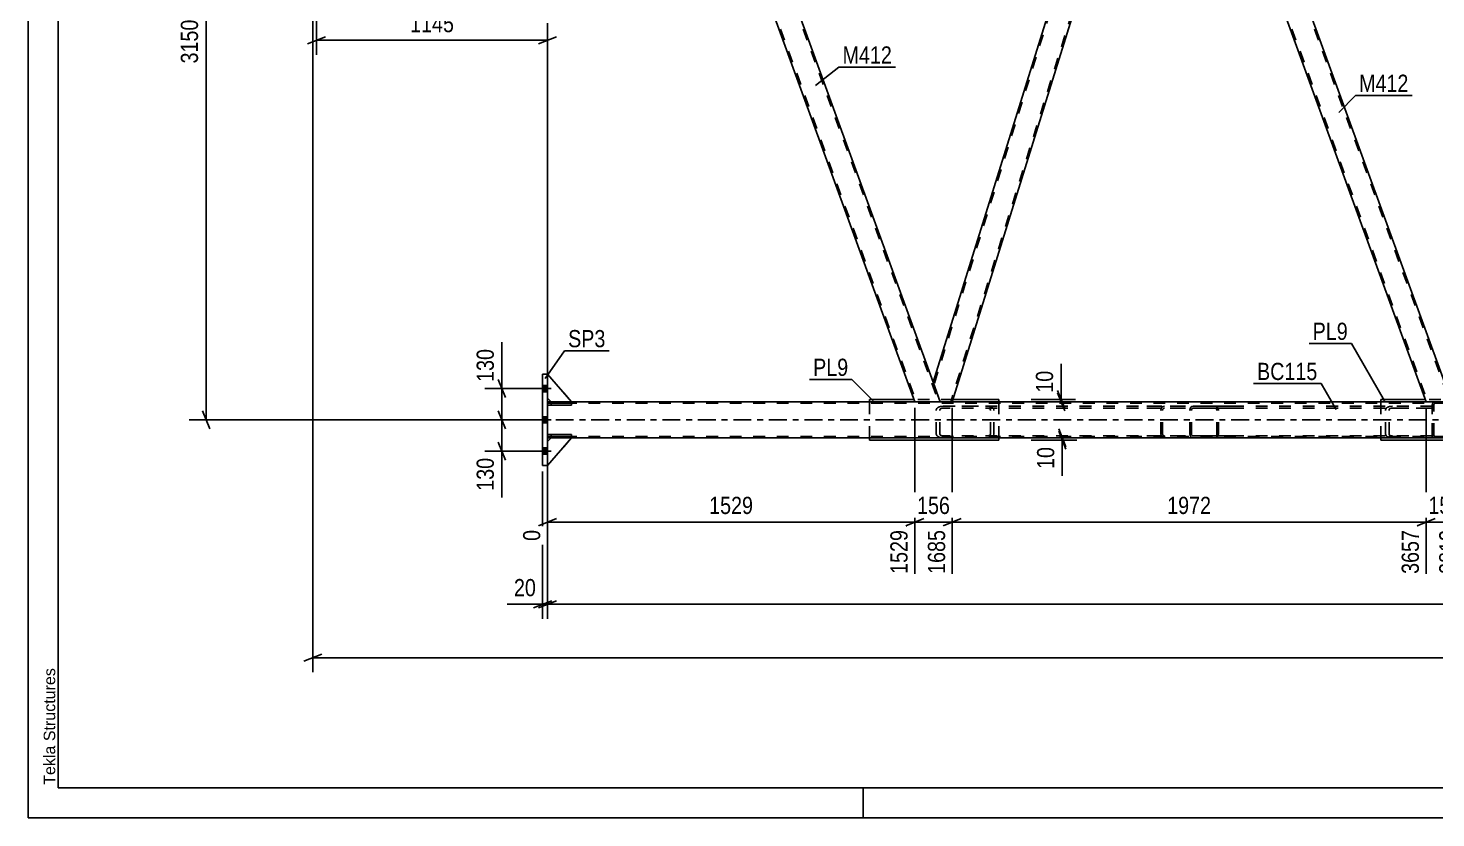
# Model space of a CAD drawing. Header units: millimetres. Extents: x -815 to 374, y -743 to 98.
# Drawn here: x -814.5 to -580.2, y -742.9 to -611.4 of the extents above; entities that cross this region are included whole.
import ezdxf

# ---------------------------------------------------------------- set-up
doc = ezdxf.new("R2010")
doc.units = ezdxf.units.MM
doc.linetypes.add('DXK_LINE_DOT2', pattern=[3.9198, 1.9599, -1.9599])
doc.linetypes.add('DXK_LINE_DOT3', pattern=[5.9187, 2.979, -0.9799, 0.9799, -0.9799])
doc.styles.add('Arial', font='ARIAL.TTF', dxfattribs={"height": 0.2})
doc.styles.add('Arial Narrow', font='ARIALN.TTF', dxfattribs={"height": 0.2})

# ---------------------------------------------------------------- blocks, each defined once
blk = doc.blocks.new('Unknown-232933173-1133')
at = {"color": 5, "linetype": 'Continuous'}
for p, q in [((-814.53, 98.15), (-814.53, -742.85)), ((-809.53, 93.15), (-809.53, -737.85)), ((-809.53, -737.85), (369.47, -737.85)), ((-675.53, -742.85), (-675.53, -737.85)), ((-814.53, -742.85), (374.47, -742.85))]:
    blk.add_line(p, q, dxfattribs=at)
at = {"color": 174, "linetype": 'Continuous', "style": 'Arial'}
blk.add_text('Tekla Structures', height=1.9102, rotation=90, dxfattribs=at).set_placement((-810.03, -737.35))
blk = doc.blocks.new('Part-232933173-8777 - 8685')
at = {"color": 2, "linetype": 'Continuous'}
for p, q in [((-706.71, -552.58), (-710.96, -552.58)), ((-710.96, -552.58), (-666.92, -673.58)), ((-663.85, -670.33), (-706.71, -552.58))]:
    blk.add_line(p, q, dxfattribs=at)
at = {"color": 7, "linetype": 'DXK_LINE_DOT2'}
for p, q in [((-710.71, -552.58), (-666.67, -673.58)), ((-706.96, -552.58), (-662.92, -673.58)), ((-662.67, -673.58), (-663.85, -670.33)), ((-666.92, -673.58), (-662.67, -673.58))]:
    blk.add_line(p, q, dxfattribs=at)
blk = doc.blocks.new('Part-232933173-8772 - 8685')
at = {"color": 2, "linetype": 'Continuous'}
for p, q in [((-621.57, -552.58), (-625.83, -552.58)), ((-621.57, -552.58), (-578.72, -670.33)), ((-581.79, -673.58), (-624.28, -556.83))]:
    blk.add_line(p, q, dxfattribs=at)
at = {"color": 7, "linetype": 'DXK_LINE_DOT2'}
for p, q in [((-625.83, -552.58), (-624.28, -556.83)), ((-625.57, -552.58), (-581.53, -673.58)), ((-621.83, -552.58), (-577.79, -673.58)), ((-577.53, -673.58), (-578.72, -670.33)), ((-581.79, -673.58), (-577.53, -673.58))]:
    blk.add_line(p, q, dxfattribs=at)
blk = doc.blocks.new('Part-232933173-8727 - 8685')
at = {"color": 7, "linetype": 'DXK_LINE_DOT2'}
for p, q in [((-663.25, -674.7), (-663.34, -674.94)), ((-663.34, -678.94), (-663.34, -674.94)), ((-662.76, -674.94), (-662.71, -674.82)), ((-662.76, -678.94), (-662.76, -674.94)), ((-662.17, -674.3), (-662.62, -674.35)), ((-662.4, -674.65), (-662.17, -674.62)), ((-662.17, -674.3), (-654.89, -674.3)), ((-614, -674.3), (-662.17, -674.3)), ((-614, -674.62), (-662.17, -674.62)), ((-654.45, -674.35), (-654.89, -674.3)), ((-654.89, -674.62), (-654.67, -674.65)), ((-654.36, -674.82), (-654.31, -674.94)), ((-654.31, -678.94), (-654.31, -674.94)), ((-653.73, -674.94), (-653.82, -674.7)), ((-653.73, -678.94), (-653.73, -674.94)), ((-663.34, -678.94), (-663.25, -679.19)), ((-662.71, -679.06), (-662.76, -678.94)), ((-662.62, -679.53), (-662.17, -679.58)), ((-662.17, -679.26), (-662.4, -679.24)), ((-614, -679.26), (-662.17, -679.26)), ((-662.17, -679.58), (-654.89, -679.58)), ((-662.17, -679.58), (-614, -679.58)), ((-654.67, -679.24), (-654.89, -679.26)), ((-654.89, -679.58), (-654.45, -679.53)), ((-654.31, -678.94), (-654.36, -679.06)), ((-653.82, -679.19), (-653.73, -678.94))]:
    blk.add_line(p, q, dxfattribs=at)
for centre, radius, start, end in [((-662.44, -675.43), 1.09, 99.5182, 138.0638), ((-662.31, -675.18), 0.545, 99.5182, 138.0638), ((-654.76, -675.18), 0.545, 41.9363, 80.4819), ((-654.63, -675.43), 1.09, 41.9363, 80.4819), ((-662.44, -678.46), 1.09, 221.9363, 260.4819), ((-662.31, -678.7), 0.545, 221.9363, 260.4819), ((-654.76, -678.7), 0.545, 279.5182, 318.0638), ((-654.63, -678.46), 1.09, 279.5182, 318.0638)]:
    blk.add_arc(centre, radius, start, end, dxfattribs=at)
blk = doc.blocks.new('Part-232933173-8728 - 8685')
at = {"color": 7, "linetype": 'DXK_LINE_DOT2'}
for p, q in [((-621.14, -674.94), (-621.09, -674.7)), ((-621.14, -678.94), (-621.14, -674.94)), ((-621.09, -674.7), (-620.97, -674.49)), ((-620.97, -674.49), (-620.78, -674.35)), ((-620.82, -674.82), (-620.85, -674.94)), ((-620.85, -678.94), (-620.85, -674.94)), ((-620.76, -674.72), (-620.82, -674.82)), ((-620.78, -674.35), (-620.55, -674.3)), ((-620.67, -674.65), (-620.76, -674.72)), ((-620.55, -674.62), (-620.67, -674.65)), ((-580.76, -674.3), (-620.55, -674.3)), ((-620.55, -674.62), (-616.91, -674.62)), ((-580.76, -674.62), (-620.55, -674.62)), ((-616.91, -674.3), (-616.69, -674.35)), ((-616.8, -674.65), (-616.91, -674.62)), ((-616.71, -674.72), (-616.8, -674.65)), ((-616.65, -674.82), (-616.71, -674.72)), ((-616.69, -674.35), (-616.5, -674.49)), ((-616.62, -674.94), (-616.65, -674.82)), ((-616.62, -678.94), (-616.62, -674.94)), ((-616.5, -674.49), (-616.38, -674.7)), ((-616.38, -674.7), (-616.33, -674.94)), ((-616.33, -678.94), (-616.33, -674.94)), ((-588.45, -674.7), (-588.54, -674.94)), ((-588.54, -678.94), (-588.54, -674.94)), ((-587.96, -674.94), (-587.92, -674.82)), ((-587.96, -678.94), (-587.96, -674.94)), ((-587.38, -674.3), (-587.82, -674.35)), ((-587.6, -674.65), (-587.38, -674.62)), ((-587.38, -674.62), (-580.76, -674.62)), ((-580.76, -679.58), (-580.76, -674.3)), ((-621.09, -679.19), (-621.14, -678.94)), ((-620.97, -679.39), (-621.09, -679.19)), ((-620.78, -679.53), (-620.97, -679.39)), ((-620.85, -678.94), (-620.82, -679.06)), ((-620.82, -679.06), (-620.76, -679.17)), ((-620.55, -679.58), (-620.78, -679.53)), ((-620.76, -679.17), (-620.67, -679.24)), ((-620.67, -679.24), (-620.55, -679.26)), ((-620.55, -679.26), (-616.91, -679.26)), ((-580.76, -679.26), (-620.55, -679.26)), ((-580.76, -679.58), (-620.55, -679.58)), ((-616.91, -679.26), (-616.8, -679.24)), ((-616.69, -679.53), (-616.91, -679.58)), ((-616.8, -679.24), (-616.71, -679.17)), ((-616.71, -679.17), (-616.65, -679.06)), ((-616.5, -679.39), (-616.69, -679.53)), ((-616.65, -679.06), (-616.62, -678.94)), ((-616.38, -679.19), (-616.5, -679.39)), ((-616.33, -678.94), (-616.38, -679.19)), ((-588.54, -678.94), (-588.45, -679.19)), ((-587.92, -679.06), (-587.96, -678.94)), ((-587.82, -679.53), (-587.38, -679.58)), ((-587.38, -679.26), (-587.6, -679.24)), ((-587.38, -679.58), (-580.76, -679.58))]:
    blk.add_line(p, q, dxfattribs=at)
for centre, radius, start, end in [((-587.64, -675.42), 1.09, 99.5182, 138.0638), ((-587.51, -675.18), 0.545, 99.5182, 138.0638), ((-587.64, -678.46), 1.09, 221.9363, 260.4819), ((-587.51, -678.7), 0.545, 221.9363, 260.4819)]:
    blk.add_arc(centre, radius, start, end, dxfattribs=at)
blk = doc.blocks.new('Part-232933173-8731 - 8685')
at = {"color": 7, "linetype": 'DXK_LINE_DOT2'}
for p, q in [((-580.72, -673.88), (-580.76, -674.06)), ((-580.76, -679.1), (-580.76, -674.06)), ((-580.76, -674.06), (-580.76, -674.06)), ((-580.72, -673.87), (-580.72, -673.88)), ((-580.52, -674.06), (-580.5, -673.97)), ((-580.52, -674.06), (-580.52, -674.06)), ((-580.52, -679.1), (-580.52, -674.06)), ((-580.5, -673.97), (-580.45, -673.89)), ((-580.28, -673.58), (-580.46, -673.62)), ((-580.45, -673.89), (-580.37, -673.84)), ((-580.37, -673.84), (-580.28, -673.82)), ((-576.84, -673.58), (-580.28, -673.58)), ((-580.28, -673.58), (-580.28, -673.58)), ((-580.28, -673.82), (-580.28, -673.82)), ((-580.28, -673.82), (-576.84, -673.82)), ((-576.84, -673.58), (-576.84, -673.58)), ((-576.65, -673.62), (-576.84, -673.58)), ((-576.84, -673.82), (-576.84, -673.82)), ((-576.84, -673.82), (-576.74, -673.84)), ((-576.74, -673.84), (-576.67, -673.89)), ((-576.67, -673.89), (-576.61, -673.97)), ((-576.61, -673.97), (-576.6, -674.06)), ((-576.6, -674.06), (-576.6, -674.06)), ((-576.6, -679.1), (-576.6, -674.06)), ((-576.39, -673.88), (-576.39, -673.87)), ((-576.36, -674.06), (-576.39, -673.88)), ((-576.36, -679.1), (-576.36, -674.06)), ((-576.36, -674.06), (-576.36, -674.06)), ((-580.76, -679.1), (-580.76, -679.1)), ((-580.76, -679.1), (-580.76, -679.1)), ((-580.76, -679.1), (-580.72, -679.28)), ((-580.52, -679.1), (-580.52, -679.1)), ((-580.5, -679.19), (-580.52, -679.1)), ((-580.45, -679.27), (-580.5, -679.19)), ((-580.46, -679.54), (-580.28, -679.58)), ((-580.37, -679.32), (-580.45, -679.27)), ((-580.28, -679.34), (-580.37, -679.32)), ((-580.28, -679.34), (-580.28, -679.34)), ((-580.28, -679.34), (-576.84, -679.34)), ((-580.28, -679.58), (-576.84, -679.58)), ((-580.28, -679.58), (-580.28, -679.58)), ((-576.74, -679.32), (-576.84, -679.34)), ((-576.84, -679.34), (-576.84, -679.34)), ((-576.84, -679.58), (-576.65, -679.54)), ((-576.84, -679.58), (-576.84, -679.58)), ((-576.67, -679.27), (-576.74, -679.32)), ((-576.61, -679.19), (-576.67, -679.27)), ((-576.6, -679.1), (-576.61, -679.19)), ((-576.6, -679.1), (-576.6, -679.1)), ((-576.39, -679.28), (-576.36, -679.1)), ((-576.36, -679.1), (-576.36, -679.1)), ((-576.36, -679.1), (-576.36, -679.1))]:
    blk.add_line(p, q, dxfattribs=at)
for centre, start, end in [((-580.28, -674.06), 112.5, 157.5), ((-576.84, -674.06), 22.5, 67.5), ((-580.28, -679.1), 202.5, 247.5), ((-576.84, -679.1), 292.5, 337.5)]:
    blk.add_arc(centre, 0.48, start, end, dxfattribs=at)
blk = doc.blocks.new('Part-232933173-8807 - 8685')
at = {"color": 2, "linetype": 'Continuous'}
for p, q in [((-627.15, -552.58), (-663.85, -670.33)), ((-625.83, -552.58), (-627.15, -552.58)), ((-624.28, -556.83), (-625.83, -552.58)), ((-624.28, -556.83), (-660.67, -673.58)), ((-662.67, -673.58), (-663.85, -670.33))]:
    blk.add_line(p, q, dxfattribs=at)
at = {"color": 7, "linetype": 'DXK_LINE_DOT2'}
for p, q in [((-626.9, -552.58), (-663.71, -670.7)), ((-624.42, -556.46), (-660.93, -673.58)), ((-660.67, -673.58), (-662.67, -673.58))]:
    blk.add_line(p, q, dxfattribs=at)
blk = doc.blocks.new('Part-232933173-8822 - 8685')
at = {"color": 2, "linetype": 'Continuous'}
for p, q in [((-728.07, -668.98), (-728.87, -668.98)), ((-728.87, -684.18), (-728.87, -668.98)), ((-728.07, -684.18), (-728.07, -668.98)), ((-728.87, -684.18), (-728.07, -684.18))]:
    blk.add_line(p, q, dxfattribs=at)
blk = doc.blocks.new('Part-232933173-8846 - 8685')
at = {"color": 7, "linetype": 'DXK_LINE_DOT2'}
for p, q in [((-622.44, -674.3), (-628.27, -674.3)), ((-622.44, -674.62), (-628.27, -674.62)), ((-625.9, -674.7), (-625.94, -674.94)), ((-625.94, -678.94), (-625.94, -674.94)), ((-625.77, -674.49), (-625.9, -674.7)), ((-625.58, -674.35), (-625.77, -674.49)), ((-625.65, -674.94), (-625.63, -674.82)), ((-625.65, -678.94), (-625.65, -674.94)), ((-625.63, -674.82), (-625.56, -674.72)), ((-625.36, -674.3), (-625.58, -674.35)), ((-625.56, -674.72), (-625.47, -674.65)), ((-625.47, -674.65), (-625.36, -674.62)), ((-622.44, -679.26), (-628.27, -679.26)), ((-622.44, -679.58), (-628.27, -679.58)), ((-625.94, -678.94), (-625.9, -679.19)), ((-625.9, -679.19), (-625.77, -679.39)), ((-625.77, -679.39), (-625.58, -679.53)), ((-625.63, -679.06), (-625.65, -678.94)), ((-625.56, -679.17), (-625.63, -679.06)), ((-625.58, -679.53), (-625.36, -679.58)), ((-625.47, -679.24), (-625.56, -679.17)), ((-625.36, -679.26), (-625.47, -679.24))]:
    blk.add_line(p, q, dxfattribs=at)
blk = doc.blocks.new('Part-232933173-8871 - 8685')
at = {"color": 2, "linetype": 'Continuous'}
for p, q in [((-667.07, -673.18), (-674.48, -673.18)), ((-674.48, -673.18), (-674.48, -673.58)), ((-652.93, -673.18), (-660.55, -673.18)), ((-652.93, -673.58), (-652.93, -673.18)), ((-674.48, -679.98), (-674.48, -679.58)), ((-652.93, -679.98), (-652.93, -679.58)), ((-652.93, -679.98), (-674.48, -679.98))]:
    blk.add_line(p, q, dxfattribs=at)
at = {"color": 7, "linetype": 'DXK_LINE_DOT2'}
for p, q in [((-674.48, -679.58), (-674.48, -673.58)), ((-660.55, -673.18), (-667.07, -673.18)), ((-652.93, -679.58), (-652.93, -673.58))]:
    blk.add_line(p, q, dxfattribs=at)
blk = doc.blocks.new('Part-232933173-8872 - 8685')
at = {"color": 2, "linetype": 'Continuous'}
for p, q in [((-581.93, -673.18), (-589.34, -673.18)), ((-589.34, -673.18), (-589.34, -673.58)), ((-567.8, -673.18), (-575.41, -673.18)), ((-567.8, -673.58), (-567.8, -673.18)), ((-589.34, -679.98), (-589.34, -679.58)), ((-567.8, -679.98), (-567.8, -679.58)), ((-567.8, -679.98), (-589.34, -679.98))]:
    blk.add_line(p, q, dxfattribs=at)
at = {"color": 7, "linetype": 'DXK_LINE_DOT2'}
for p, q in [((-589.34, -679.58), (-589.34, -673.58)), ((-575.41, -673.18), (-581.93, -673.18)), ((-567.8, -679.58), (-567.8, -673.58))]:
    blk.add_line(p, q, dxfattribs=at)
blk = doc.blocks.new('Part-232933173-8921 - 8685')
at = {"color": 2, "linetype": 'Continuous'}
for p, q in [((-727.47, -673.58), (-728.07, -673.58)), ((-48.99, -673.58), (-724.07, -673.58)), ((-727.47, -679.58), (-728.07, -679.58)), ((-48.99, -679.58), (-724.07, -679.58))]:
    blk.add_line(p, q, dxfattribs=at)
at = {"color": 7, "linetype": 'DXK_LINE_DOT2'}
for p, q in [((-728.07, -679.58), (-728.07, -673.58)), ((-48.99, -673.82), (-728.07, -673.82)), ((-724.07, -673.58), (-727.47, -673.58)), ((-48.99, -679.34), (-728.07, -679.34)), ((-724.07, -679.58), (-727.47, -679.58))]:
    blk.add_line(p, q, dxfattribs=at)
at = {"color": 7, "linetype": 'DXK_LINE_DOT3'}
blk.add_line((-48.99, -676.58), (-728.07, -676.58), dxfattribs=at)
blk = doc.blocks.new('Part-232933173-8947 - 8685')
at = {"color": 7, "linetype": 'DXK_LINE_DOT2'}
for p, q in [((-724.07, -673.82), (-728.07, -673.82)), ((-728.07, -673.82), (-728.07, -674.14)), ((-728.07, -674.14), (-724.07, -674.14)), ((-727.47, -674.14), (-727.47, -673.82)), ((-724.07, -674.14), (-724.07, -673.82))]:
    blk.add_line(p, q, dxfattribs=at)
blk = doc.blocks.new('Part-232933173-8948 - 8685')
at = {"color": 7, "linetype": 'DXK_LINE_DOT2'}
for p, q in [((-724.07, -679.02), (-728.07, -679.02)), ((-728.07, -679.02), (-728.07, -679.34)), ((-728.07, -679.34), (-724.07, -679.34)), ((-727.47, -679.34), (-727.47, -679.02)), ((-724.07, -679.34), (-724.07, -679.02))]:
    blk.add_line(p, q, dxfattribs=at)
blk = doc.blocks.new('Part-232933173-8949 - 8685')
at = {"color": 2, "linetype": 'Continuous'}
for p, q in [((-728.07, -673.82), (-724.07, -673.82)), ((-728.07, -674.14), (-728.07, -673.82)), ((-724.07, -674.14), (-728.07, -674.14)), ((-724.07, -673.82), (-724.07, -674.14))]:
    blk.add_line(p, q, dxfattribs=at)
at = {"color": 7, "linetype": 'DXK_LINE_DOT2'}
blk.add_line((-727.47, -674.14), (-727.47, -673.82), dxfattribs=at)
blk = doc.blocks.new('Part-232933173-8950 - 8685')
at = {"color": 2, "linetype": 'Continuous'}
for p, q in [((-728.07, -679.02), (-724.07, -679.02)), ((-728.07, -679.34), (-728.07, -679.02)), ((-724.07, -679.34), (-728.07, -679.34)), ((-724.07, -679.02), (-724.07, -679.34))]:
    blk.add_line(p, q, dxfattribs=at)
at = {"color": 7, "linetype": 'DXK_LINE_DOT2'}
blk.add_line((-727.47, -679.34), (-727.47, -679.02), dxfattribs=at)
blk = doc.blocks.new('Part-232933173-8951 - 8685')
at = {"color": 7, "linetype": 'DXK_LINE_DOT2'}
for p, q in [((-724.07, -673.58), (-728.07, -668.98)), ((-728.07, -668.98), (-728.07, -672.98)), ((-728.07, -672.98), (-727.47, -673.58)), ((-727.47, -673.58), (-724.07, -673.58))]:
    blk.add_line(p, q, dxfattribs=at)
blk = doc.blocks.new('Part-232933173-8952 - 8685')
at = {"color": 2, "linetype": 'Continuous'}
for p, q in [((-724.07, -673.58), (-728.07, -668.98)), ((-728.07, -672.98), (-727.47, -673.58)), ((-727.47, -673.58), (-724.07, -673.58))]:
    blk.add_line(p, q, dxfattribs=at)
at = {"color": 7, "linetype": 'DXK_LINE_DOT2'}
blk.add_line((-728.07, -668.98), (-728.07, -672.98), dxfattribs=at)
blk = doc.blocks.new('Part-232933173-8953 - 8685')
at = {"color": 7, "linetype": 'DXK_LINE_DOT2'}
for p, q in [((-728.07, -680.18), (-727.47, -679.58)), ((-724.07, -679.58), (-728.07, -684.18)), ((-727.47, -679.58), (-724.07, -679.58)), ((-728.07, -684.18), (-728.07, -680.18))]:
    blk.add_line(p, q, dxfattribs=at)
blk = doc.blocks.new('Part-232933173-8954 - 8685')
at = {"color": 2, "linetype": 'Continuous'}
for p, q in [((-728.07, -680.18), (-727.47, -679.58)), ((-724.07, -679.58), (-728.07, -684.18)), ((-727.47, -679.58), (-724.07, -679.58))]:
    blk.add_line(p, q, dxfattribs=at)
at = {"color": 7, "linetype": 'DXK_LINE_DOT2'}
blk.add_line((-728.07, -684.18), (-728.07, -680.18), dxfattribs=at)
blk = doc.blocks.new('Bolt-232933173-8989 - 8685')
at = {"linetype": 'Continuous'}
for points in [[(-728.07, -671.9), (-728.07, -670.86), (-728.87, -670.86), (-728.87, -671.9)], [(-728.07, -671.9), (-728.07, -670.86), (-728.87, -670.86), (-728.87, -671.9)], [(-728.07, -671.9), (-728.07, -670.86), (-728.87, -670.86), (-728.87, -671.9)], [(-728.07, -677.1), (-728.07, -676.06), (-728.87, -676.06), (-728.87, -677.1)], [(-728.07, -677.1), (-728.07, -676.06), (-728.87, -676.06), (-728.87, -677.1)], [(-728.07, -682.3), (-728.07, -681.26), (-728.87, -681.26), (-728.87, -682.3)], [(-728.07, -682.3), (-728.07, -681.26), (-728.87, -681.26), (-728.87, -682.3)], [(-728.07, -682.3), (-728.07, -681.26), (-728.87, -681.26), (-728.87, -682.3)]]:
    blk.add_hatch(color=1, dxfattribs=at).paths.add_polyline_path(points)
at = {"color": 1, "linetype": 'Continuous'}
for p, q in [((-727.47, -671.38), (-731.67, -671.38)), ((-727.47, -671.38), (-731.67, -671.38)), ((-727.47, -671.38), (-731.67, -671.38)), ((-728.07, -670.86), (-728.87, -670.86)), ((-728.07, -670.86), (-728.87, -670.86)), ((-728.07, -670.86), (-728.87, -670.86)), ((-728.07, -671.9), (-728.87, -671.9)), ((-728.07, -671.9), (-728.87, -671.9)), ((-728.07, -671.9), (-728.87, -671.9)), ((-727.47, -676.58), (-731.67, -676.58)), ((-727.47, -676.58), (-731.67, -676.58)), ((-728.07, -676.06), (-728.87, -676.06)), ((-728.07, -676.06), (-728.87, -676.06)), ((-728.07, -677.1), (-728.87, -677.1)), ((-728.07, -677.1), (-728.87, -677.1)), ((-727.47, -681.78), (-731.67, -681.78)), ((-727.47, -681.78), (-731.67, -681.78)), ((-727.47, -681.78), (-731.67, -681.78)), ((-728.07, -681.26), (-728.87, -681.26)), ((-728.07, -681.26), (-728.87, -681.26)), ((-728.07, -681.26), (-728.87, -681.26)), ((-728.07, -682.3), (-728.87, -682.3)), ((-728.07, -682.3), (-728.87, -682.3)), ((-728.07, -682.3), (-728.87, -682.3))]:
    blk.add_line(p, q, dxfattribs=at)
blk = doc.blocks.new('StraightDimension-232933173-9169 - 8685')
at = {"color": 7, "linetype": 'Continuous'}
for p, q in [((-767.14, -558.08), (-767.14, -718.59)), ((-765.64, -715.59), (-768.64, -716.79)), ((-767.14, -716.19), (-36.09, -716.19))]:
    blk.add_line(p, q, dxfattribs=at)
blk = doc.blocks.new('StraightDimension-232933173-9062 - 8685')
at = {"color": 7, "linetype": 'Continuous'}
for p, q in [((-736.25, -669.88), (-735.05, -672.88)), ((-731.67, -671.38), (-738.5, -671.38)), ((-735.65, -676.58), (-735.65, -671.38)), ((-729.07, -676.58), (-738.5, -676.58)), ((-735.05, -678.08), (-736.25, -675.08))]:
    blk.add_line(p, q, dxfattribs=at)
at = {"color": 0}
blk.add_wipeout([(-736.4, -664.17), (-740.6, -664.17), (-740.6, -670.86), (-736.4, -670.86)], dxfattribs=at)
at = {"color": 7, "linetype": 'Continuous'}
blk.add_line((-735.65, -671.38), (-735.65, -663.65), dxfattribs=at)
blk.add_line((-735.65, -671.38), (-735.65, -663.65), dxfattribs=at)
at = {"color": 3, "style": 'Arial Narrow'}
blk.add_text('130', height=2.863, rotation=90.0002, dxfattribs=at).set_placement((-737, -670.26))
blk = doc.blocks.new('StraightDimension-232933173-38683 - 8685')
at = {"color": 7, "linetype": 'Continuous'}
for p, q in [((-647.56, -679.58), (-639.95, -679.58)), ((-642.95, -678.08), (-641.75, -681.08)), ((-641.75, -681.48), (-642.95, -678.48)), ((-642.35, -679.98), (-642.35, -679.58)), ((-647.56, -679.98), (-639.95, -679.98))]:
    blk.add_line(p, q, dxfattribs=at)
at = {"color": 0}
blk.add_wipeout([(-643.1, -680.51), (-647.3, -680.51), (-647.3, -685.36), (-643.1, -685.36)], dxfattribs=at)
at = {"color": 7, "linetype": 'Continuous'}
blk.add_line((-642.35, -679.98), (-642.35, -685.89), dxfattribs=at)
blk.add_line((-642.35, -679.98), (-642.35, -685.89), dxfattribs=at)
at = {"color": 3, "style": 'Arial Narrow'}
blk.add_text('10', height=2.863, rotation=90.0002, dxfattribs=at).set_placement((-643.7, -684.76))
blk = doc.blocks.new('StraightDimension-232933173-10034 - 8685')
at = {"color": 7, "linetype": 'Continuous'}
for p, q in [((-660.67, -674.58), (-660.67, -702.23)), ((-581.79, -674.58), (-581.79, -702.23)), ((-659.17, -693.01), (-662.17, -694.21)), ((-660.67, -693.61), (-581.79, -693.61)), ((-583.29, -694.21), (-580.29, -693.01))]:
    blk.add_line(p, q, dxfattribs=at)
at = {"color": 0}
blk.add_wipeout([(-616.98, -692.86), (-616.98, -688.66), (-625.49, -688.66), (-625.49, -692.86)], dxfattribs=at)
at = {"color": 0, "linetype": 'Continuous'}
blk.add_wipeout([(-582.39, -694.31), (-586.59, -694.31), (-586.59, -702.83), (-582.39, -702.83)], dxfattribs=at)
at = {"color": 3, "style": 'Arial Narrow'}
blk.add_text('1972', height=2.863, dxfattribs=at).set_placement((-624.89, -692.26))
at = {"color": 3, "linetype": 'Continuous', "style": 'Arial Narrow'}
blk.add_text('3657', height=2.863, rotation=90.0002, dxfattribs=at).set_placement((-582.99, -702.23))
blk = doc.blocks.new('StraightDimension-232933173-9715 - 8685')
at = {"color": 7, "linetype": 'Continuous'}
for p, q in [((-581.79, -674.58), (-581.79, -702.23)), ((-575.54, -674.58), (-575.54, -702.23)), ((-583.29, -694.21), (-580.29, -693.01)), ((-581.79, -693.61), (-575.54, -693.61)), ((-574.04, -693.01), (-577.04, -694.21))]:
    blk.add_line(p, q, dxfattribs=at)
at = {"color": 0}
blk.add_wipeout([(-575.32, -692.86), (-575.32, -688.66), (-582.01, -688.66), (-582.01, -692.86)], dxfattribs=at)
at = {"color": 0, "linetype": 'Continuous'}
blk.add_wipeout([(-576.14, -694.31), (-580.34, -694.31), (-580.34, -702.83), (-576.14, -702.83)], dxfattribs=at)
at = {"color": 3, "style": 'Arial Narrow'}
blk.add_text('156', height=2.863, dxfattribs=at).set_placement((-581.41, -692.26))
at = {"color": 3, "linetype": 'Continuous', "style": 'Arial Narrow'}
blk.add_text('3813', height=2.863, rotation=90.0002, dxfattribs=at).set_placement((-576.74, -702.23))
blk = doc.blocks.new('StraightDimension-232933173-9005 - 8685')
at = {"color": 7, "linetype": 'Continuous'}
for p, q in [((-768.14, -550.58), (-787.75, -550.58)), ((-784.3, -552.08), (-785.5, -549.08)), ((-784.9, -676.58), (-784.9, -550.58)), ((-729.87, -676.58), (-787.75, -676.58)), ((-785.5, -675.08), (-784.3, -678.08))]:
    blk.add_line(p, q, dxfattribs=at)
at = {"color": 0}
blk.add_wipeout([(-785.65, -609.33), (-789.85, -609.33), (-789.85, -617.84), (-785.65, -617.84)], dxfattribs=at)
at = {"color": 3, "style": 'Arial Narrow'}
blk.add_text('3150', height=2.863, rotation=90.0002, dxfattribs=at).set_placement((-786.25, -617.24))
blk = doc.blocks.new('StraightDimension-232933173-9053 - 8685')
at = {"color": 7, "linetype": 'Continuous'}
for p, q in [((-729.07, -676.58), (-738.5, -676.58)), ((-736.25, -675.08), (-735.05, -678.08)), ((-735.65, -681.78), (-735.65, -676.58)), ((-731.67, -681.78), (-738.5, -681.78)), ((-735.05, -683.28), (-736.25, -680.28))]:
    blk.add_line(p, q, dxfattribs=at)
at = {"color": 0}
blk.add_wipeout([(-736.4, -682.31), (-740.6, -682.31), (-740.6, -688.99), (-736.4, -688.99)], dxfattribs=at)
at = {"color": 7, "linetype": 'Continuous'}
blk.add_line((-735.65, -681.78), (-735.65, -689.52), dxfattribs=at)
blk.add_line((-735.65, -681.78), (-735.65, -689.52), dxfattribs=at)
at = {"color": 3, "style": 'Arial Narrow'}
blk.add_text('130', height=2.863, rotation=90.0002, dxfattribs=at).set_placement((-737, -688.39))
blk = doc.blocks.new('StraightDimension-232933173-9130 - 8685')
at = {"color": 7, "linetype": 'Continuous'}
for p, q in [((-728.07, -685.18), (-728.07, -709.7)), ((-726.57, -706.7), (-729.57, -707.9)), ((-728.07, -707.3), (-36.89, -707.3))]:
    blk.add_line(p, q, dxfattribs=at)
blk = doc.blocks.new('StraightDimension-232933173-9152 - 8685')
at = {"color": 7, "linetype": 'Continuous'}
for p, q in [((-728.87, -685.18), (-728.87, -709.7)), ((-728.07, -685.18), (-728.07, -709.7)), ((-730.37, -707.9), (-727.37, -706.7)), ((-726.57, -706.7), (-729.57, -707.9)), ((-728.87, -707.3), (-728.07, -707.3))]:
    blk.add_line(p, q, dxfattribs=at)
at = {"color": 0}
blk.add_wipeout([(-729.4, -706.55), (-729.4, -702.35), (-734.25, -702.35), (-734.25, -706.55)], dxfattribs=at)
at = {"color": 7, "linetype": 'Continuous'}
blk.add_line((-728.87, -707.3), (-734.78, -707.3), dxfattribs=at)
blk.add_line((-728.87, -707.3), (-734.78, -707.3), dxfattribs=at)
at = {"color": 3, "style": 'Arial Narrow'}
blk.add_text('20', height=2.863, dxfattribs=at).set_placement((-733.65, -705.95))
blk = doc.blocks.new('StraightDimension-232933173-9996 - 8685')
at = {"color": 7, "linetype": 'Continuous'}
for p, q in [((-666.92, -674.58), (-666.92, -702.23)), ((-728.07, -680.58), (-728.07, -696.74)), ((-726.57, -693.01), (-729.57, -694.21)), ((-728.07, -693.61), (-666.92, -693.61)), ((-668.42, -694.21), (-665.42, -693.01))]:
    blk.add_line(p, q, dxfattribs=at)
at = {"color": 0}
blk.add_wipeout([(-693.24, -692.86), (-693.24, -688.66), (-701.75, -688.66), (-701.75, -692.86)], dxfattribs=at)
at = {"color": 0, "linetype": 'Continuous'}
for points in [[(-728.67, -694.31), (-732.87, -694.31), (-732.87, -697.34), (-728.67, -697.34)], [(-667.52, -694.31), (-671.72, -694.31), (-671.72, -702.83), (-667.52, -702.83)]]:
    blk.add_wipeout(points, dxfattribs=at)
at = {"color": 3, "style": 'Arial Narrow'}
blk.add_text('1529', height=2.863, dxfattribs=at).set_placement((-701.15, -692.26))
at = {"color": 3, "linetype": 'Continuous', "style": 'Arial Narrow'}
for s, height, p in [('0', 2.86, (-729.27, -696.74)), ('1529', 2.863, (-668.12, -702.23))]:
    blk.add_text(s, height=height, rotation=90.0002, dxfattribs=at).set_placement(p)
blk = doc.blocks.new('StraightDimension-232933173-10011 - 8685')
at = {"color": 7, "linetype": 'Continuous'}
for p, q in [((-666.92, -674.58), (-666.92, -702.23)), ((-660.67, -674.58), (-660.67, -702.23)), ((-668.42, -694.21), (-665.42, -693.01)), ((-666.92, -693.61), (-660.67, -693.61)), ((-659.17, -693.01), (-662.17, -694.21))]:
    blk.add_line(p, q, dxfattribs=at)
at = {"color": 0}
blk.add_wipeout([(-660.46, -692.86), (-660.46, -688.66), (-667.14, -688.66), (-667.14, -692.86)], dxfattribs=at)
at = {"color": 0, "linetype": 'Continuous'}
blk.add_wipeout([(-661.27, -694.31), (-665.47, -694.31), (-665.47, -702.83), (-661.27, -702.83)], dxfattribs=at)
at = {"color": 3, "style": 'Arial Narrow'}
blk.add_text('156', height=2.863, dxfattribs=at).set_placement((-666.54, -692.26))
at = {"color": 3, "linetype": 'Continuous', "style": 'Arial Narrow'}
blk.add_text('1685', height=2.863, rotation=90.0002, dxfattribs=at).set_placement((-661.87, -702.23))
blk = doc.blocks.new('StraightDimension-232933173-10065 - 8685')
at = {"color": 7, "linetype": 'Continuous'}
for p, q in [((-766.5, -553.58), (-766.5, -615.78)), ((-728.07, -672.58), (-728.07, -610.53)), ((-765, -612.78), (-768, -613.98)), ((-766.5, -613.38), (-728.07, -613.38)), ((-729.57, -613.98), (-726.57, -612.78))]:
    blk.add_line(p, q, dxfattribs=at)
at = {"color": 0}
blk.add_wipeout([(-743.03, -612.63), (-743.03, -608.43), (-751.54, -608.43), (-751.54, -612.63)], dxfattribs=at)
at = {"color": 3, "style": 'Arial Narrow'}
blk.add_text('1145', height=2.863, dxfattribs=at).set_placement((-750.94, -612.03))
blk = doc.blocks.new('StraightDimension-232933173-38681 - 8685')
at = {"color": 7, "linetype": 'Continuous'}
for p, q in [((-643.14, -671.68), (-641.94, -674.68)), ((-641.94, -675.08), (-643.14, -672.08)), ((-647.56, -673.18), (-640.14, -673.18)), ((-647.56, -673.58), (-640.14, -673.58)), ((-642.54, -673.58), (-642.54, -673.18))]:
    blk.add_line(p, q, dxfattribs=at)
at = {"color": 0}
blk.add_wipeout([(-643.29, -667.8), (-647.49, -667.8), (-647.49, -672.66), (-643.29, -672.66)], dxfattribs=at)
at = {"color": 7, "linetype": 'Continuous'}
blk.add_line((-642.54, -673.18), (-642.54, -667.28), dxfattribs=at)
blk.add_line((-642.54, -673.18), (-642.54, -667.28), dxfattribs=at)
at = {"color": 3, "style": 'Arial Narrow'}
blk.add_text('10', height=2.863, rotation=90.0002, dxfattribs=at).set_placement((-643.89, -672.06))
blk = doc.blocks.new('Mark-232933173-8768 - 8685')
at = {"color": 0}
blk.add_wipeout([(-584.72, -621.97), (-584.72, -618.97), (-592.94, -618.97), (-592.94, -621.97)], dxfattribs=at)
blk.add_wipeout([(-584.72, -621.97), (-584.72, -618.97), (-592.94, -618.97), (-592.94, -621.97)], dxfattribs=at)
at = {"color": 30, "linetype": 'Continuous'}
for p, q in [((-596.29, -625.4), (-593.54, -622.57)), ((-593.54, -622.57), (-584.12, -622.57))]:
    blk.add_line(p, q, dxfattribs=at)
at = {"color": 3, "style": 'Arial Narrow'}
blk.add_text('M412', height=2.863, dxfattribs=at).set_placement((-592.94, -621.97))
blk = doc.blocks.new('Mark-232933173-8773 - 8685')
at = {"color": 0}
blk.add_wipeout([(-670.71, -617.26), (-670.71, -614.26), (-678.94, -614.26), (-678.94, -617.26)], dxfattribs=at)
blk.add_wipeout([(-670.71, -617.26), (-670.71, -614.26), (-678.94, -614.26), (-678.94, -617.26)], dxfattribs=at)
at = {"color": 30, "linetype": 'Continuous'}
for p, q in [((-683.43, -620.89), (-679.54, -617.86)), ((-679.54, -617.86), (-670.11, -617.86))]:
    blk.add_line(p, q, dxfattribs=at)
at = {"color": 3, "style": 'Arial Narrow'}
blk.add_text('M412', height=2.863, dxfattribs=at).set_placement((-678.94, -617.26))
blk = doc.blocks.new('Mark-232933173-8818 - 8685')
at = {"color": 0}
blk.add_wipeout([(-718.41, -664.49), (-718.41, -661.49), (-724.63, -661.49), (-724.63, -664.49)], dxfattribs=at)
blk.add_wipeout([(-718.41, -664.49), (-718.41, -661.49), (-724.63, -661.49), (-724.63, -664.49)], dxfattribs=at)
at = {"color": 30, "linetype": 'Continuous'}
for p, q in [((-728.44, -669.67), (-725.23, -665.09)), ((-725.23, -665.09), (-717.81, -665.09))]:
    blk.add_line(p, q, dxfattribs=at)
at = {"color": 3, "style": 'Arial Narrow'}
blk.add_text('SP3', height=2.863, dxfattribs=at).set_placement((-724.63, -664.49))
blk = doc.blocks.new('Mark-232933173-8917 - 8685')
at = {"color": 0}
blk.add_wipeout([(-599.88, -669.95), (-599.88, -666.95), (-609.93, -666.95), (-609.93, -669.95)], dxfattribs=at)
blk.add_wipeout([(-599.88, -669.95), (-599.88, -666.95), (-609.93, -666.95), (-609.93, -669.95)], dxfattribs=at)
at = {"color": 30, "linetype": 'Continuous'}
for p in [(-610.53, -670.55), (-596.78, -674.88)]:
    blk.add_line(p, (-599.28, -670.55), dxfattribs=at)
at = {"color": 3, "style": 'Arial Narrow'}
blk.add_text('BC115', height=2.863, dxfattribs=at).set_placement((-609.93, -669.95))
blk = doc.blocks.new('Mark-232933173-60017 - 8685')
at = {"color": 0}
blk.add_wipeout([(-677.99, -669.26), (-677.99, -666.26), (-683.84, -666.26), (-683.84, -669.26)], dxfattribs=at)
blk.add_wipeout([(-677.99, -669.26), (-677.99, -666.26), (-683.84, -666.26), (-683.84, -669.26)], dxfattribs=at)
at = {"color": 30, "linetype": 'Continuous'}
for p in [(-684.44, -669.86), (-673.85, -673.39)]:
    blk.add_line(p, (-677.39, -669.86), dxfattribs=at)
at = {"color": 3, "style": 'Arial Narrow'}
blk.add_text('PL9', height=2.863, dxfattribs=at).set_placement((-683.84, -669.26))
blk = doc.blocks.new('Mark-232933173-60020 - 8685')
at = {"color": 0}
blk.add_wipeout([(-594.82, -663.27), (-594.82, -660.27), (-600.67, -660.27), (-600.67, -663.27)], dxfattribs=at)
blk.add_wipeout([(-594.82, -663.27), (-594.82, -660.27), (-600.67, -660.27), (-600.67, -663.27)], dxfattribs=at)
at = {"color": 30, "linetype": 'Continuous'}
for p in [(-601.27, -663.87), (-588.72, -673.39)]:
    blk.add_line(p, (-594.22, -663.87), dxfattribs=at)
at = {"color": 3, "style": 'Arial Narrow'}
blk.add_text('PL9', height=2.863, dxfattribs=at).set_placement((-600.67, -663.27))

msp = doc.modelspace()

# ---------------------------------------------------------------- block references
for name in ['Unknown-232933173-1133', 'Part-232933173-8777 - 8685', 'Part-232933173-8807 - 8685', 'Part-232933173-8772 - 8685', 'Part-232933173-8822 - 8685', 'Part-232933173-8951 - 8685', 'Part-232933173-8952 - 8685', 'Bolt-232933173-8989 - 8685', 'Part-232933173-8921 - 8685', 'Part-232933173-8947 - 8685', 'Part-232933173-8949 - 8685', 'Part-232933173-8871 - 8685', 'Part-232933173-8727 - 8685', 'Part-232933173-8846 - 8685', 'Part-232933173-8728 - 8685', 'Part-232933173-8872 - 8685', 'Part-232933173-8731 - 8685', 'Part-232933173-8948 - 8685', 'Part-232933173-8950 - 8685', 'Part-232933173-8953 - 8685', 'Part-232933173-8954 - 8685']:
    msp.add_blockref(name, (0, 0))

# ---------------------------------------------------------------- next in the draw order: block references
msp.add_blockref('StraightDimension-232933173-9169 - 8685', (0, 0))

# ---------------------------------------------------------------- next in the draw order: block references
for name in ['Mark-232933173-8773 - 8685', 'Mark-232933173-8768 - 8685', 'StraightDimension-232933173-9062 - 8685', 'Mark-232933173-60017 - 8685', 'StraightDimension-232933173-38683 - 8685']:
    msp.add_blockref(name, (0, 0))

# ---------------------------------------------------------------- next in the draw order: block references
for name in ['StraightDimension-232933173-9005 - 8685', 'StraightDimension-232933173-10034 - 8685']:
    msp.add_blockref(name, (0, 0))

# ---------------------------------------------------------------- next in the draw order: block references
for name in ['StraightDimension-232933173-10065 - 8685', 'StraightDimension-232933173-38681 - 8685', 'Mark-232933173-8917 - 8685', 'StraightDimension-232933173-9715 - 8685', 'StraightDimension-232933173-9053 - 8685']:
    msp.add_blockref(name, (0, 0))

# ---------------------------------------------------------------- next in the draw order: block references
for name in ['Mark-232933173-60020 - 8685', 'Mark-232933173-8818 - 8685', 'StraightDimension-232933173-9130 - 8685']:
    msp.add_blockref(name, (0, 0))

# ---------------------------------------------------------------- next in the draw order: block references
msp.add_blockref('StraightDimension-232933173-9152 - 8685', (0, 0))

# ---------------------------------------------------------------- next in the draw order: block references
msp.add_blockref('StraightDimension-232933173-9996 - 8685', (0, 0))

# ---------------------------------------------------------------- next in the draw order: block references
msp.add_blockref('StraightDimension-232933173-10011 - 8685', (0, 0))

doc.saveas('drawing.dxf')
